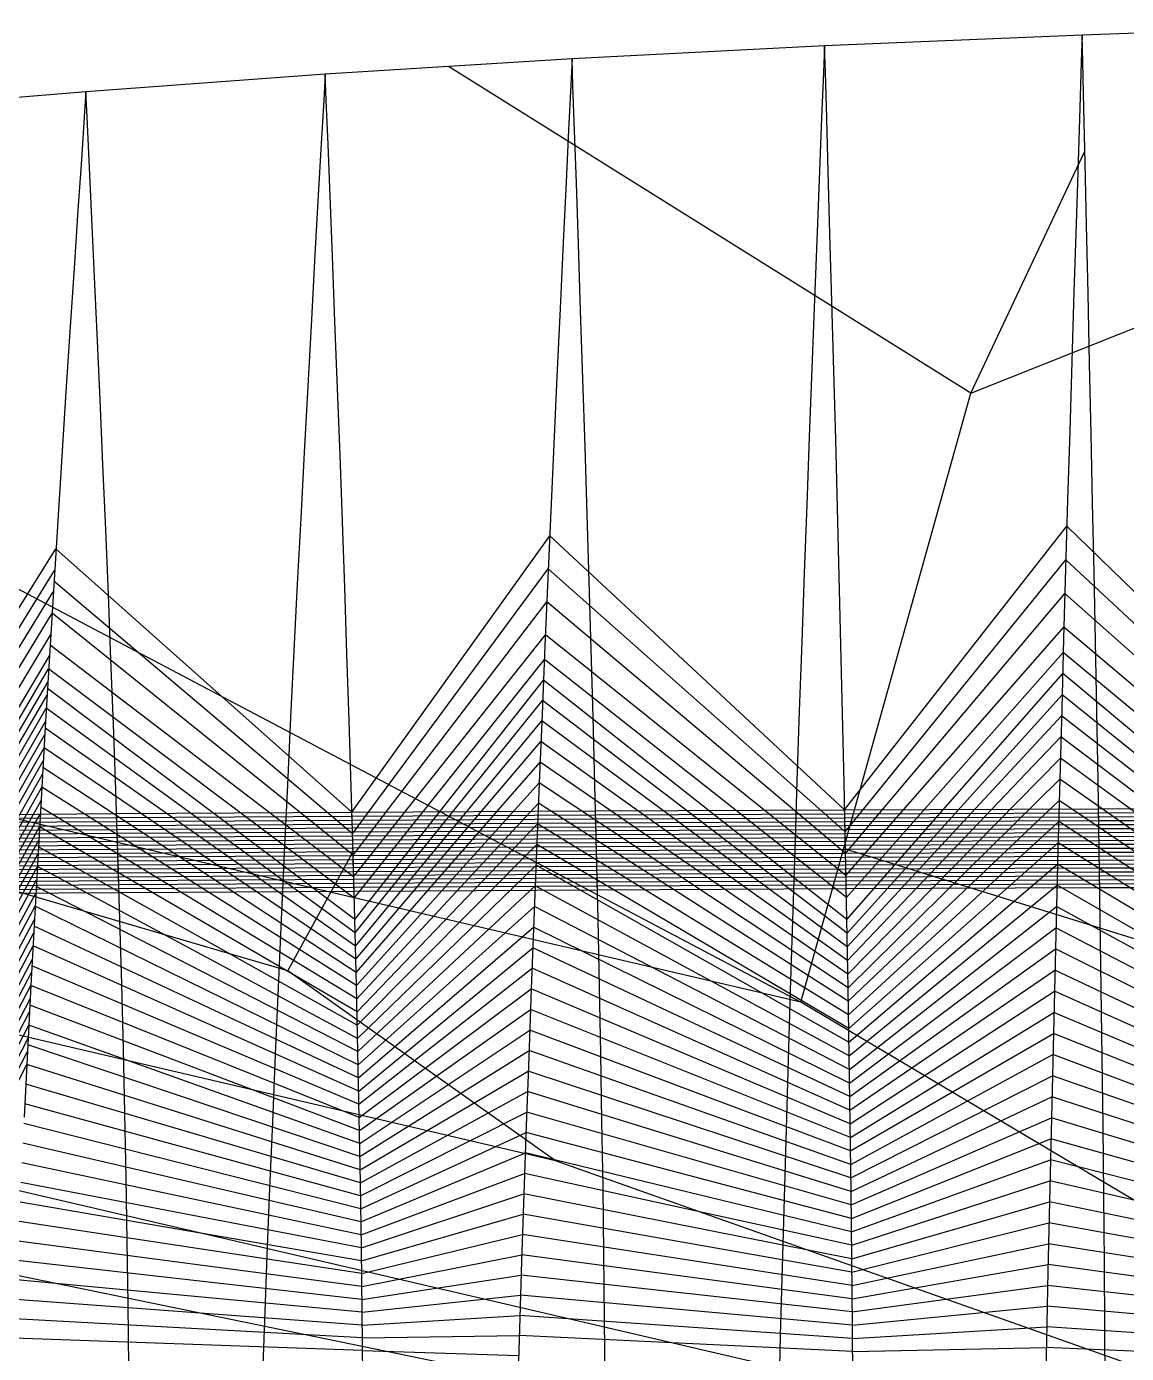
# Model space of a CAD drawing. Extents: x -483 to 483, y 0 to 271.
# Drawn here: x -241.5 to -116, y 118.3 to 269.8 of the extents above; entities that cross this region are included whole.
import ezdxf

# ---------------------------------------------------------------- set-up
doc = ezdxf.new("R2010")
doc.units = 0

msp = doc.modelspace()

# ---------------------------------------------------------------- linework, layer by layer
at = {"layer": 'default', "color": 5, "linetype": 'CONTINUOUS'}
for p, q in [((-91.25, 269.77, 5.718), (-121.082, 268.8, 10.104)), ((-121.082, 268.8, 10.104), (-150.468, 267.569, 15.659)), ((-121.082, 268.8, 10.104), (-121.182, 265.724, 9.489)), ((-150.468, 267.569, 15.659), (-179.285, 266.069, 22.329)), ((-150.468, 267.569, 15.659), (-150.592, 264.532, 15.053)), ((-179.285, 266.069, 22.329), (-207.448, 264.318, 30.068)), ((-179.285, 266.069, 22.329), (-179.431, 263.078, 21.735)), ((-121.182, 265.724, 9.489), (-121.35, 260.483, 8.452)), ((-207.448, 264.318, 30.068), (-234.746, 262.326, 39.116)), ((-207.448, 264.318, 30.068), (-207.618, 261.381, 29.487)), ((-150.592, 264.532, 15.053), (-150.801, 259.356, 14.031)), ((-234.746, 262.326, 39.116), (-261.075, 260.094, 49.447)), ((-234.746, 262.326, 39.116), (-234.944, 259.452, 38.552)), ((-179.431, 263.078, 21.735), (-179.679, 257.981, 20.731)), ((-207.618, 261.381, 29.487), (-207.904, 256.377, 28.506)), ((-234.944, 259.452, 38.552), (-235.278, 254.553, 37.602)), ((-150.801, 259.356, 14.031), (-151.044, 253.289, 12.84)), ((-121.35, 260.483, 8.452), (-121.546, 254.341, 7.243)), ((-179.679, 257.981, 20.731), (-179.967, 252.007, 19.562)), ((-207.904, 256.377, 28.506), (-208.237, 250.512, 27.363)), ((-235.278, 254.553, 37.602), (-235.667, 248.812, 36.493)), ((-151.044, 253.289, 12.84), (-151.32, 246.293, 11.484)), ((-121.546, 254.341, 7.243), (-121.769, 247.257, 5.867)), ((-179.967, 252.007, 19.562), (-180.296, 245.118, 18.232)), ((-208.237, 250.512, 27.363), (-208.617, 243.748, 26.063)), ((-235.667, 248.812, 36.493), (-236.111, 242.191, 35.232)), ((-121.769, 247.257, 5.867), (-122.011, 239.497, 4.378)), ((-151.32, 246.293, 11.484), (-151.619, 238.629, 10.017)), ((-180.296, 245.118, 18.232), (-180.651, 237.571, 16.791)), ((-208.617, 243.748, 26.063), (-209.027, 236.338, 24.655)), ((-236.111, 242.191, 35.232), (-236.59, 234.938, 33.867)), ((-122.011, 239.497, 4.378), (-122.256, 231.514, 2.867)), ((-151.619, 238.629, 10.017), (-151.923, 230.745, 8.528)), ((-209.027, 236.338, 24.655), (-209.444, 228.716, 23.226)), ((-180.651, 237.571, 16.791), (-181.012, 229.808, 15.33)), ((-236.59, 234.938, 33.867), (-237.077, 227.477, 32.481)), ((-151.923, 230.745, 8.528), (-152.219, 222.918, 7.076)), ((-122.256, 231.514, 2.867), (-122.495, 223.59, 1.393)), ((-181.012, 229.808, 15.33), (-181.364, 222.101, 13.904)), ((-237.077, 227.477, 32.481), (-237.553, 220.07, 31.128)), ((-209.444, 228.716, 23.226), (-209.851, 221.149, 21.831)), ((-152.219, 222.918, 7.076), (-152.508, 215.15, 5.66)), ((-122.495, 223.59, 1.393), (-122.728, 215.724, -0.044)), ((-181.364, 222.101, 13.904), (-181.707, 214.451, 12.513)), ((-237.553, 220.07, 31.128), (-238.016, 212.717, 29.809)), ((-209.851, 221.149, 21.831), (-210.248, 213.638, 20.471)), ((-152.508, 215.15, 5.66), (-152.792, 207.362, 4.266)), ((-122.728, 215.724, -0.044), (-122.957, 207.839, -1.458)), ((-210.248, 213.638, 20.471), (-210.638, 206.108, 19.133)), ((-181.707, 214.451, 12.513), (-182.044, 206.783, 11.145)), ((-238.016, 212.717, 29.809), (-238.473, 205.347, 28.51)), ((-148.176, 180.35, 26.899), (-122.814, 212.743, -0.579)), ((-204.404, 180.071, 40.505), (-181.831, 211.634, 12.011)), ((-257.214, 179.744, 58.79), (-238.177, 210.126, 29.352)), ((-257.128, 177.359, 58.998), (-238.326, 207.686, 28.928)), ((-204.337, 177.618, 40.735), (-181.994, 207.862, 11.347)), ((-148.125, 177.845, 27.144), (-122.925, 208.89, -1.26)), ((-122.957, 207.839, -1.458), (-123.182, 199.899, -2.848)), ((-210.638, 206.108, 19.133), (-211.022, 198.526, 17.816)), ((-182.044, 206.783, 11.145), (-182.376, 199.06, 9.799)), ((-152.792, 207.362, 4.266), (-153.072, 199.52, 2.896)), ((-257.043, 174.974, 59.206), (-238.475, 205.245, 28.504)), ((-238.473, 205.347, 28.51), (-238.922, 197.925, 27.232)), ((-148.075, 175.34, 27.39), (-123.035, 205.037, -1.94)), ((-204.27, 175.165, 40.964), (-182.158, 204.09, 10.684)), ((-256.957, 172.589, 59.414), (-238.624, 202.805, 28.08)), ((-256.871, 170.204, 59.622), (-238.773, 200.365, 27.656)), ((-204.203, 172.712, 41.194), (-182.322, 200.317, 10.02)), ((-148.025, 172.835, 27.635), (-123.146, 201.183, -2.621)), ((-211.022, 198.526, 17.816), (-211.399, 190.878, 16.523)), ((-182.376, 199.06, 9.799), (-182.702, 191.27, 8.478)), ((-153.072, 199.52, 2.896), (-153.346, 191.609, 1.551)), ((-123.182, 199.899, -2.848), (-123.404, 191.89, -4.212)), ((-256.785, 167.819, 59.83), (-238.922, 197.925, 27.232)), ((-238.922, 197.925, 27.232), (-239.362, 190.438, 25.978)), ((-204.136, 170.259, 41.424), (-182.442, 197.502, 9.535)), ((-147.975, 170.33, 27.881), (-123.227, 198.297, -3.121)), ((-256.738, 166.379, 59.942), (-239.01, 196.427, 26.981)), ((-147.925, 167.825, 28.126), (-123.293, 195.894, -3.53)), ((-256.692, 164.939, 60.054), (-239.098, 194.93, 26.731)), ((-204.069, 167.806, 41.654), (-182.539, 195.165, 9.139)), ((-256.646, 163.498, 60.166), (-239.186, 193.432, 26.48)), ((-204.032, 166.299, 41.78), (-182.637, 192.828, 8.742)), ((-147.897, 166.268, 28.264), (-123.359, 193.491, -3.939)), ((-256.6, 162.058, 60.278), (-239.274, 191.935, 26.229)), ((-182.702, 191.27, 8.478), (-183.022, 183.442, 7.182)), ((-153.346, 191.609, 1.551), (-153.615, 183.659, 0.232)), ((-147.869, 164.711, 28.401), (-123.425, 191.085, -4.346)), ((-123.404, 191.89, -4.212), (-123.621, 183.84, -5.55)), ((-256.553, 160.618, 60.39), (-239.362, 190.438, 25.978)), ((-239.362, 190.438, 25.978), (-239.795, 182.913, 24.746)), ((-211.399, 190.878, 16.523), (-211.769, 183.191, 15.254)), ((-203.996, 164.793, 41.907), (-182.734, 190.488, 8.348)), ((-256.511, 159.18, 60.491), (-239.449, 188.933, 25.731)), ((-203.959, 163.287, 42.033), (-182.83, 188.139, 7.96)), ((-147.841, 163.154, 28.538), (-123.49, 188.67, -4.747)), ((-256.47, 157.741, 60.592), (-239.536, 187.428, 25.485)), ((-256.428, 156.303, 60.693), (-239.622, 185.923, 25.239)), ((-203.922, 161.78, 42.159), (-182.926, 185.79, 7.571)), ((-147.813, 161.597, 28.675), (-123.555, 186.255, -5.149)), ((-256.386, 154.864, 60.795), (-239.709, 184.418, 24.992)), ((-203.885, 160.274, 42.286), (-183.022, 183.442, 7.182)), ((-183.022, 183.442, 7.182), (-183.333, 175.593, 5.921)), ((-153.615, 183.659, 0.232), (-153.877, 175.689, -1.051)), ((-147.785, 160.04, 28.812), (-123.621, 183.84, -5.55)), ((-123.621, 183.84, -5.55), (-123.832, 175.77, -6.852)), ((-256.344, 153.425, 60.896), (-239.795, 182.913, 24.746)), ((-239.795, 182.913, 24.746), (-240.216, 175.369, 23.547)), ((-211.769, 183.191, 15.254), (-212.129, 175.484, 14.02)), ((-256.307, 151.989, 60.986), (-239.879, 181.404, 24.506)), ((-203.852, 158.769, 42.401), (-183.115, 181.087, 6.803)), ((-147.76, 158.484, 28.937), (-123.684, 181.419, -5.941)), ((-256.27, 150.552, 61.076), (-239.964, 179.895, 24.266)), ((-147.734, 156.929, 29.062), (-123.747, 178.998, -6.331)), ((-256.232, 149.116, 61.166), (-240.048, 178.386, 24.027)), ((-203.818, 157.264, 42.515), (-183.209, 178.732, 6.425)), ((-256.195, 147.679, 61.256), (-240.132, 176.878, 23.787)), ((-203.785, 155.759, 42.63), (-183.302, 176.378, 6.047)), ((-147.709, 155.373, 29.187), (-123.81, 176.577, -6.722)), ((-123.832, 175.77, -6.852), (-124.038, 167.697, -8.122)), ((-256.158, 146.243, 61.346), (-240.216, 175.369, 23.547)), ((-240.216, 175.369, 23.547), (-240.628, 167.821, 22.376)), ((-212.129, 175.484, 14.02), (-212.481, 167.774, 12.814)), ((-183.333, 175.593, 5.921), (-183.637, 167.741, 4.689)), ((-153.877, 175.689, -1.051), (-154.133, 167.715, -2.304)), ((-256.125, 144.813, 61.425), (-240.299, 173.859, 23.313)), ((-203.751, 154.255, 42.745), (-183.394, 174.022, 5.674)), ((-147.683, 153.818, 29.312), (-123.873, 174.155, -7.106)), ((-256.093, 143.383, 61.504), (-240.381, 172.35, 23.079)), ((-203.718, 152.75, 42.86), (-183.485, 171.667, 5.305)), ((-147.658, 152.263, 29.437), (-123.935, 171.733, -7.487)), ((-256.06, 141.953, 61.583), (-240.463, 170.84, 22.844)), ((-256.028, 140.523, 61.662), (-240.546, 169.331, 22.61)), ((-203.688, 151.247, 42.962), (-183.576, 169.311, 4.936)), ((-147.635, 150.709, 29.549), (-123.996, 169.311, -7.868)), ((-255.995, 139.092, 61.741), (-240.628, 167.821, 22.376)), ((-240.628, 167.821, 22.376), (-241.029, 160.284, 21.236)), ((-212.481, 167.774, 12.814), (-212.823, 160.074, 11.64)), ((-203.658, 149.744, 43.065), (-183.667, 166.956, 4.57)), ((-183.637, 167.741, 4.689), (-183.933, 159.899, 3.491)), ((-154.133, 167.715, -2.304), (-154.381, 159.752, -3.523)), ((-147.612, 149.156, 29.661), (-124.058, 166.89, -8.245)), ((-124.038, 167.697, -8.122), (-124.238, 159.634, -9.358)), ((-255.967, 137.673, 61.808), (-240.708, 166.314, 22.148)), ((-255.94, 136.254, 61.874), (-240.788, 164.806, 21.92)), ((-203.628, 148.242, 43.167), (-183.755, 164.604, 4.21)), ((-147.589, 147.603, 29.773), (-124.118, 164.472, -8.616)), ((-255.913, 134.834, 61.941), (-240.868, 163.299, 21.692)), ((-203.598, 146.739, 43.27), (-183.844, 162.251, 3.85)), ((-255.885, 133.415, 62.007), (-240.948, 161.791, 21.464)), ((-147.566, 146.05, 29.885), (-124.178, 162.053, -8.987)), ((-255.858, 131.996, 62.073), (-241.029, 160.284, 21.236)), ((-241.029, 160.284, 21.236), (-241.42, 152.764, 20.121)), ((-212.823, 160.074, 11.64), (-213.158, 152.392, 10.494)), ((-203.568, 145.236, 43.373), (-183.933, 159.899, 3.491)), ((-183.933, 159.899, 3.491), (-184.222, 152.075, 2.32)), ((-154.381, 159.752, -3.523), (-154.624, 151.807, -4.714)), ((-147.544, 144.496, 29.997), (-124.238, 159.634, -9.358)), ((-124.238, 159.634, -9.358), (-124.434, 151.59, -10.565)), ((-255.835, 130.591, 62.127), (-241.107, 158.78, 21.013)), ((-203.542, 143.74, 43.463), (-184.019, 157.552, 3.14)), ((-255.813, 129.186, 62.181), (-241.185, 157.276, 20.79)), ((-147.523, 142.95, 30.096), (-124.297, 157.221, -9.72)), ((-255.791, 127.782, 62.234), (-241.264, 155.772, 20.567)), ((-203.515, 142.244, 43.553), (-184.106, 155.205, 2.788)), ((-147.503, 141.404, 30.195), (-124.355, 154.808, -10.082)), ((-255.769, 126.377, 62.288), (-241.342, 154.268, 20.344)), ((-255.747, 124.972, 62.342), (-241.42, 152.764, 20.121)), ((-241.42, 152.764, 20.121), (-241.8, 145.266, 19.039)), ((-213.158, 152.392, 10.494), (-213.482, 144.733, 9.381)), ((-203.489, 140.748, 43.644), (-184.193, 152.857, 2.437)), ((-184.222, 152.075, 2.32), (-184.502, 144.274, 1.184)), ((-154.624, 151.807, -4.714), (-154.86, 143.885, -5.869)), ((-147.483, 139.857, 30.294), (-124.414, 152.394, -10.444)), ((-124.434, 151.59, -10.565), (-124.623, 143.57, -11.735)), ((-255.73, 123.581, 62.381), (-241.496, 151.264, 19.905)), ((-203.463, 139.252, 43.734), (-184.278, 150.515, 2.093)), ((-147.463, 138.311, 30.394), (-124.472, 149.986, -10.799)), ((-203.436, 137.756, 43.825), (-184.362, 148.175, 1.752)), ((-147.442, 136.764, 30.493), (-124.529, 147.58, -11.15)), ((-203.414, 136.271, 43.902), (-184.446, 145.834, 1.411)), ((-213.482, 144.733, 9.381), (-213.797, 137.103, 8.302)), ((-184.502, 144.274, 1.184), (-184.774, 136.504, 0.084)), ((-147.425, 135.229, 30.578), (-124.585, 145.174, -11.501)), ((-203.391, 134.786, 43.979), (-184.529, 143.497, 1.074)), ((-154.86, 143.885, -5.869), (-155.088, 135.995, -6.988)), ((-147.408, 133.695, 30.662), (-124.642, 142.771, -11.849)), ((-124.623, 143.57, -11.735), (-124.807, 135.581, -12.869)), ((-203.369, 133.301, 44.056), (-184.611, 141.166, 0.744)), ((-147.39, 132.16, 30.747), (-124.697, 140.374, -12.189)), ((-203.346, 131.816, 44.132), (-184.692, 138.835, 0.414)), ((-147.373, 130.625, 30.832), (-124.752, 137.978, -12.529)), ((-213.797, 137.103, 8.302), (-214.1, 129.509, 7.263)), ((-203.324, 130.332, 44.209), (-184.774, 136.504, 0.084)), ((-184.774, 136.504, 0.084), (-185.035, 128.77, -0.977)), ((-155.088, 135.995, -6.988), (-155.308, 128.141, -8.065)), ((-147.356, 129.09, 30.917), (-124.807, 135.581, -12.869)), ((-124.807, 135.581, -12.869), (-124.984, 127.63, -13.961)), ((-203.306, 128.862, 44.272), (-184.852, 134.184, -0.235)), ((-203.287, 127.392, 44.335), (-184.931, 131.864, -0.553)), ((-147.342, 127.571, 30.987), (-124.86, 133.196, -13.196)), ((-147.327, 126.052, 31.057), (-124.913, 130.81, -13.524)), ((-214.1, 129.509, 7.263), (-214.39, 121.961, 6.267)), ((-203.269, 125.923, 44.398), (-185.009, 129.544, -0.871)), ((-185.035, 128.77, -0.977), (-185.286, 121.083, -1.992)), ((-155.308, 128.141, -8.065), (-155.519, 120.335, -9.097)), ((-147.313, 124.533, 31.127), (-124.967, 128.425, -13.851)), ((-124.984, 127.63, -13.961), (-125.154, 119.726, -15.005)), ((-203.251, 124.453, 44.461), (-185.085, 127.233, -1.18)), ((-147.299, 123.014, 31.197), (-125.018, 126.049, -14.17)), ((-203.232, 122.984, 44.524), (-185.16, 124.926, -1.484)), ((-147.284, 121.495, 31.267), (-125.069, 123.678, -14.483)), ((-214.39, 121.961, 6.267), (-214.666, 114.48, 5.321)), ((-203.218, 121.528, 44.571), (-185.236, 122.62, -1.789)), ((-147.273, 119.99, 31.321), (-125.12, 121.307, -14.796)), ((-203.204, 120.072, 44.619), (-185.309, 120.321, -2.088)), ((-185.286, 121.083, -1.992), (-185.524, 113.464, -2.957)), ((-155.519, 120.335, -9.097), (-155.718, 112.599, -10.077)), ((-125.154, 119.726, -15.005), (-125.314, 111.893, -15.997)), ((-203.19, 118.616, 44.667), (-185.381, 118.035, -2.378)), ((-147.262, 118.485, 31.375), (-125.17, 118.943, -15.104))]:
    msp.add_line(p, q, dxfattribs=at)
at = {"layer": 'default', "color": 3, "linetype": 'CONTINUOUS'}
for p, q in [((-121.008, 265.701, 10.56), (-121.082, 268.8, 10.104)), ((-150.378, 264.508, 16.103), (-150.468, 267.569, 15.659)), ((-179.179, 263.053, 22.759), (-179.285, 266.069, 22.329)), ((-120.884, 260.42, 11.329), (-121.008, 265.701, 10.56)), ((-207.328, 261.356, 30.482), (-207.448, 264.318, 30.068)), ((-150.225, 259.291, 16.852), (-150.378, 264.508, 16.103)), ((-234.608, 259.425, 39.51), (-234.746, 262.326, 39.116)), ((-179, 257.913, 23.484), (-179.179, 263.053, 22.759)), ((-207.124, 256.307, 31.18), (-207.328, 261.356, 30.482)), ((-234.374, 254.481, 40.174), (-234.608, 259.425, 39.51)), ((-150.048, 253.171, 17.721), (-150.225, 259.291, 16.852)), ((-120.739, 254.226, 12.221), (-120.884, 260.42, 11.329)), ((-178.792, 251.885, 24.326), (-179, 257.913, 23.484)), ((-206.888, 250.386, 31.99), (-207.124, 256.307, 31.18)), ((-234.103, 248.681, 40.945), (-234.374, 254.481, 40.174)), ((-149.847, 246.122, 18.707), (-150.048, 253.171, 17.721)), ((-120.575, 247.09, 13.233), (-120.739, 254.226, 12.221)), ((-178.557, 244.941, 25.281), (-178.792, 251.885, 24.326)), ((-206.62, 243.564, 32.908), (-206.888, 250.386, 31.99)), ((-233.796, 242.001, 41.819), (-234.103, 248.681, 40.945)), ((-120.398, 239.286, 14.325), (-120.575, 247.09, 13.233)), ((-149.63, 238.412, 19.77), (-149.847, 246.122, 18.707)), ((-178.303, 237.346, 26.31), (-178.557, 244.941, 25.281)), ((-206.332, 236.104, 33.898), (-206.62, 243.564, 32.908)), ((-233.465, 234.694, 42.761), (-233.796, 242.001, 41.819)), ((-149.411, 230.481, 20.844), (-149.63, 238.412, 19.77)), ((-120.219, 231.259, 15.427), (-120.398, 239.286, 14.325)), ((-178.046, 229.534, 27.349), (-178.303, 237.346, 26.31)), ((-206.04, 228.43, 34.896), (-206.332, 236.104, 33.898)), ((-233.131, 227.179, 43.711), (-233.465, 234.694, 42.761)), ((-149.199, 222.617, 21.883), (-149.411, 230.481, 20.844)), ((-120.046, 223.299, 16.495), (-120.219, 231.259, 15.427)), ((-177.798, 221.787, 28.355), (-178.046, 229.534, 27.349)), ((-205.758, 220.821, 35.864), (-206.04, 228.43, 34.896)), ((-232.808, 219.727, 44.631), (-233.131, 227.179, 43.711)), ((-119.878, 215.4, 17.531), (-120.046, 223.299, 16.495)), ((-177.557, 214.099, 29.331), (-177.798, 221.787, 28.355)), ((-148.993, 214.813, 22.893), (-149.199, 222.617, 21.883)), ((-232.495, 212.331, 45.524), (-232.808, 219.727, 44.631)), ((-205.484, 213.269, 36.802), (-205.758, 220.821, 35.864)), ((-119.715, 207.503, 18.536), (-119.878, 215.4, 17.531)), ((-177.324, 206.414, 30.278), (-177.557, 214.099, 29.331)), ((-148.793, 207.011, 23.871), (-148.993, 214.813, 22.893)), ((-232.191, 204.938, 46.388), (-232.495, 212.331, 45.524)), ((-205.219, 205.721, 37.711), (-205.484, 213.269, 36.802)), ((-177.098, 198.696, 31.194), (-177.324, 206.414, 30.278)), ((-148.6, 199.176, 24.819), (-148.793, 207.011, 23.871)), ((-119.557, 199.572, 19.51), (-119.715, 207.503, 18.536)), ((-231.897, 197.514, 47.224), (-232.191, 204.938, 46.388)), ((-204.963, 198.139, 38.591), (-205.219, 205.721, 37.711)), ((-176.882, 190.954, 32.067), (-177.098, 198.696, 31.194)), ((-148.415, 191.317, 25.723), (-148.6, 199.176, 24.819)), ((-119.407, 191.617, 20.439), (-119.557, 199.572, 19.51)), ((-231.617, 190.067, 48.02), (-231.897, 197.514, 47.224)), ((-204.718, 190.535, 39.43), (-204.963, 198.139, 38.591)), ((-176.678, 183.218, 32.896), (-176.882, 190.954, 32.067)), ((-148.241, 183.463, 26.58), (-148.415, 191.317, 25.723)), ((-119.264, 183.667, 21.321), (-119.407, 191.617, 20.439)), ((-231.352, 182.625, 48.774), (-231.617, 190.067, 48.02)), ((-204.486, 182.937, 40.225), (-204.718, 190.535, 39.43)), ((-148.077, 175.631, 27.381), (-148.241, 183.463, 26.58)), ((-119.13, 175.739, 22.146), (-119.264, 183.667, 21.321)), ((-231.106, 175.204, 49.477), (-231.352, 182.625, 48.774)), ((-204.27, 175.358, 40.966), (-204.486, 182.937, 40.225)), ((-176.487, 175.503, 33.669), (-176.678, 183.218, 32.896)), ((-119.005, 167.837, 22.913), (-119.13, 175.739, 22.146)), ((-230.877, 167.807, 50.128), (-231.106, 175.204, 49.477)), ((-204.069, 167.806, 41.654), (-204.27, 175.358, 40.966)), ((-176.31, 167.814, 34.388), (-176.487, 175.503, 33.669)), ((-147.925, 167.825, 28.126), (-148.077, 175.631, 27.381)), ((-230.667, 160.431, 50.726), (-230.877, 167.807, 50.128)), ((-203.885, 160.274, 42.286), (-204.069, 167.806, 41.654)), ((-176.146, 160.145, 35.048), (-176.31, 167.814, 34.388)), ((-147.785, 160.04, 28.812), (-147.925, 167.825, 28.126)), ((-118.891, 159.957, 23.62), (-119.005, 167.837, 22.913)), ((-230.476, 153.063, 51.267), (-230.667, 160.431, 50.726)), ((-203.718, 152.75, 42.86), (-203.885, 160.274, 42.286)), ((-175.998, 152.485, 35.649), (-176.146, 160.145, 35.048)), ((-147.658, 152.263, 29.437), (-147.785, 160.04, 28.812)), ((-118.786, 152.085, 24.264), (-118.891, 159.957, 23.62)), ((-230.307, 145.705, 51.75), (-230.476, 153.063, 51.267)), ((-203.568, 145.236, 43.373), (-203.718, 152.75, 42.86)), ((-175.865, 144.835, 36.187), (-175.998, 152.485, 35.649)), ((-147.544, 144.496, 29.997), (-147.658, 152.263, 29.437)), ((-118.693, 144.223, 24.842), (-118.786, 152.085, 24.264)), ((-230.158, 138.38, 52.175), (-230.307, 145.705, 51.75)), ((-203.436, 137.756, 43.825), (-203.568, 145.236, 43.373)), ((-175.748, 137.219, 36.663), (-175.865, 144.835, 36.187)), ((-147.442, 136.764, 30.493), (-147.544, 144.496, 29.997)), ((-118.609, 136.396, 25.355), (-118.693, 144.223, 24.842)), ((-230.031, 131.11, 52.534), (-230.158, 138.38, 52.175)), ((-203.324, 130.332, 44.209), (-203.436, 137.756, 43.825)), ((-175.648, 129.66, 37.069), (-175.748, 137.219, 36.663)), ((-147.356, 129.09, 30.917), (-147.442, 136.764, 30.493)), ((-118.538, 128.628, 25.795), (-118.609, 136.396, 25.355)), ((-229.929, 123.915, 52.826), (-230.031, 131.11, 52.534)), ((-203.232, 122.984, 44.524), (-203.324, 130.332, 44.209)), ((-175.566, 122.179, 37.402), (-175.648, 129.66, 37.069)), ((-147.284, 121.495, 31.267), (-147.356, 129.09, 30.917)), ((-118.479, 120.939, 26.159), (-118.538, 128.628, 25.795)), ((-229.851, 116.787, 53.046), (-229.929, 123.915, 52.826)), ((-203.163, 115.705, 44.763), (-203.232, 122.984, 44.524)), ((-175.503, 114.767, 37.658), (-175.566, 122.179, 37.402)), ((-147.229, 113.97, 31.538), (-147.284, 121.495, 31.267)), ((-118.433, 113.322, 26.442), (-118.479, 120.939, 26.159))]:
    msp.add_line(p, q, dxfattribs=at)
at = {"layer": 'default', "color": 30, "linetype": 'CONTINUOUS'}
for p, q in [((-133.761, 227.897, 145.281), (-193.367, 265.193, 26.199)), ((-133.761, 227.897, 145.281), (-60.879, 256.981, 4.552)), ((-133.761, 227.897, 145.281), (-120.77, 255.536, 12.033)), ((-153.186, 158.367, 435.962), (-133.761, 227.897, 145.281)), ((-153.186, 158.367, 435.962), (-269.915, 220.042, 206.262)), ((-153.186, 158.367, 435.962), (-345.113, 203.265, 278.113)), ((-36.129, 88.838, 703.288), (-153.186, 158.367, 435.962))]:
    msp.add_line(p, q, dxfattribs=at)
at = {"layer": 'default', "color": 1, "linetype": 'CONTINUOUS'}
for p, q in [((-89.824, 180.55, 17.516), (-122.814, 212.743, -0.579)), ((-148.176, 180.35, 26.899), (-181.831, 211.634, 12.011)), ((-204.404, 180.071, 40.505), (-238.177, 210.126, 29.352)), ((-148.125, 177.845, 27.144), (-181.994, 207.862, 11.347)), ((-89.793, 178.01, 17.773), (-122.925, 208.89, -1.26)), ((-204.337, 177.618, 40.735), (-238.4, 206.466, 28.716)), ((-89.762, 175.47, 18.029), (-123.035, 205.037, -1.94)), ((-148.075, 175.34, 27.39), (-182.158, 204.09, 10.684)), ((-204.27, 175.165, 40.964), (-238.624, 202.805, 28.08)), ((-148.025, 172.835, 27.635), (-182.322, 200.317, 10.02)), ((-89.731, 172.93, 18.285), (-123.146, 201.183, -2.621)), ((-204.203, 172.712, 41.194), (-238.847, 199.145, 27.444)), ((-147.975, 170.33, 27.881), (-182.442, 197.502, 9.535)), ((-89.7, 170.39, 18.542), (-123.227, 198.297, -3.121)), ((-204.136, 170.259, 41.424), (-239.01, 196.427, 26.981)), ((-89.669, 167.85, 18.798), (-123.293, 195.894, -3.53)), ((-204.069, 167.806, 41.654), (-239.142, 194.181, 26.605)), ((-147.925, 167.825, 28.126), (-182.539, 195.165, 9.139)), ((-147.897, 166.268, 28.264), (-182.637, 192.828, 8.742)), ((-89.652, 166.259, 18.943), (-123.359, 193.491, -3.939)), ((-204.032, 166.299, 41.78), (-239.274, 191.935, 26.229)), ((-89.634, 164.668, 19.088), (-123.425, 191.085, -4.346)), ((-203.996, 164.793, 41.907), (-239.406, 189.685, 25.854)), ((-147.869, 164.711, 28.401), (-182.734, 190.488, 8.348)), ((-147.841, 163.154, 28.538), (-182.83, 188.139, 7.96)), ((-89.617, 163.077, 19.232), (-123.49, 188.67, -4.747)), ((-203.959, 163.287, 42.033), (-239.536, 187.428, 25.485)), ((-203.922, 161.78, 42.159), (-239.665, 185.17, 25.116)), ((-147.813, 161.597, 28.675), (-182.926, 185.79, 7.571)), ((-89.599, 161.486, 19.377), (-123.555, 186.255, -5.149)), ((-147.785, 160.04, 28.812), (-183.022, 183.442, 7.182)), ((-89.582, 159.895, 19.522), (-123.621, 183.84, -5.55)), ((-203.885, 160.274, 42.286), (-239.795, 182.913, 24.746)), ((-203.852, 158.769, 42.401), (-239.922, 180.65, 24.386)), ((-147.76, 158.484, 28.937), (-183.115, 181.087, 6.803)), ((-89.566, 158.305, 19.654), (-123.684, 181.419, -5.941)), ((-89.55, 156.716, 19.786), (-123.747, 178.998, -6.331)), ((-203.818, 157.264, 42.515), (-240.048, 178.386, 24.027)), ((-147.734, 156.929, 29.062), (-183.209, 178.732, 6.425)), ((-203.785, 155.759, 42.63), (-240.174, 176.123, 23.667)), ((-147.709, 155.373, 29.187), (-183.302, 176.378, 6.047)), ((-89.534, 155.127, 19.918), (-123.81, 176.577, -6.722)), ((-203.751, 154.255, 42.745), (-240.299, 173.859, 23.313)), ((-147.683, 153.818, 29.312), (-183.394, 174.022, 5.674)), ((-89.518, 153.537, 20.05), (-123.873, 174.155, -7.106)), ((-203.718, 152.75, 42.86), (-240.422, 171.595, 22.962)), ((-147.658, 152.263, 29.437), (-183.485, 171.667, 5.305)), ((-89.502, 151.948, 20.181), (-123.935, 171.733, -7.487)), ((-203.688, 151.247, 42.962), (-240.546, 169.331, 22.61)), ((-147.635, 150.709, 29.549), (-183.576, 169.311, 4.936)), ((-89.488, 150.36, 20.3), (-123.996, 169.311, -7.868)), ((-203.658, 149.744, 43.065), (-240.668, 167.068, 22.262)), ((-147.612, 149.156, 29.661), (-183.667, 166.956, 4.57)), ((-89.473, 148.773, 20.419), (-124.058, 166.89, -8.245)), ((-203.628, 148.242, 43.167), (-240.788, 164.806, 21.92)), ((-147.589, 147.603, 29.773), (-183.755, 164.604, 4.21)), ((-89.459, 147.186, 20.537), (-124.118, 164.472, -8.616)), ((-203.598, 146.739, 43.27), (-240.908, 162.545, 21.578)), ((-147.566, 146.05, 29.885), (-183.844, 162.251, 3.85)), ((-89.445, 145.599, 20.656), (-124.178, 162.053, -8.987)), ((-203.568, 145.236, 43.373), (-241.029, 160.284, 21.236)), ((-147.544, 144.496, 29.997), (-183.933, 159.899, 3.491)), ((-89.43, 144.011, 20.775), (-124.238, 159.634, -9.358)), ((-203.542, 143.74, 43.463), (-241.146, 158.028, 20.901)), ((-147.523, 142.95, 30.096), (-184.019, 157.552, 3.14)), ((-89.418, 142.431, 20.88), (-124.297, 157.221, -9.72)), ((-203.515, 142.244, 43.553), (-241.264, 155.772, 20.567)), ((-147.503, 141.404, 30.195), (-184.106, 155.205, 2.788)), ((-89.405, 140.851, 20.985), (-124.355, 154.808, -10.082)), ((-203.489, 140.748, 43.644), (-241.381, 153.516, 20.233)), ((-147.483, 139.857, 30.294), (-184.193, 152.857, 2.437)), ((-89.392, 139.27, 21.091), (-124.414, 152.394, -10.444)), ((-203.463, 139.252, 43.734), (-241.496, 151.264, 19.905)), ((-147.463, 138.311, 30.394), (-184.278, 150.515, 2.093)), ((-89.379, 137.69, 21.196), (-124.472, 149.986, -10.799)), ((-203.436, 137.756, 43.825), (-241.61, 149.015, 19.58)), ((-147.442, 136.764, 30.493), (-184.362, 148.175, 1.752)), ((-89.367, 136.11, 21.301), (-124.529, 147.58, -11.15)), ((-203.414, 136.271, 43.902), (-241.724, 146.765, 19.256)), ((-147.425, 135.229, 30.578), (-184.446, 145.834, 1.411)), ((-203.391, 134.786, 43.979), (-241.837, 144.519, 18.935)), ((-89.356, 134.541, 21.392), (-124.585, 145.174, -11.501)), ((-147.408, 133.695, 30.662), (-184.529, 143.497, 1.074)), ((-89.345, 132.973, 21.482), (-124.642, 142.771, -11.849)), ((-203.369, 133.301, 44.056), (-241.948, 142.278, 18.62)), ((-147.39, 132.16, 30.747), (-184.611, 141.166, 0.744)), ((-203.346, 131.816, 44.132), (-242.058, 140.037, 18.305)), ((-89.334, 131.404, 21.573), (-124.697, 140.374, -12.189)), ((-147.373, 130.625, 30.832), (-184.692, 138.835, 0.414)), ((-89.323, 129.836, 21.663), (-124.752, 137.978, -12.529)), ((-203.324, 130.332, 44.209), (-242.169, 137.797, 17.991)), ((-147.356, 129.09, 30.917), (-184.774, 136.504, 0.084)), ((-203.306, 128.862, 44.272), (-242.275, 135.567, 17.688)), ((-89.312, 128.267, 21.754), (-124.807, 135.581, -12.869)), ((-203.287, 127.392, 44.335), (-242.382, 133.336, 17.384)), ((-147.342, 127.571, 30.987), (-184.852, 134.184, -0.235)), ((-147.327, 126.052, 31.057), (-184.931, 131.864, -0.553)), ((-89.303, 126.715, 21.829), (-124.86, 133.196, -13.196)), ((-203.269, 125.923, 44.398), (-242.488, 131.106, 17.081)), ((-89.294, 125.162, 21.904), (-124.913, 130.81, -13.524)), ((-203.251, 124.453, 44.461), (-242.592, 128.885, 16.786)), ((-147.313, 124.533, 31.127), (-185.009, 129.544, -0.871)), ((-89.285, 123.61, 21.979), (-124.967, 128.425, -13.851)), ((-203.232, 122.984, 44.524), (-242.694, 126.668, 16.495)), ((-147.299, 123.014, 31.197), (-185.085, 127.233, -1.18)), ((-89.276, 122.058, 22.054), (-125.018, 126.049, -14.17)), ((-203.218, 121.528, 44.571), (-242.796, 124.451, 16.205)), ((-147.284, 121.495, 31.267), (-185.16, 124.926, -1.484)), ((-89.267, 120.505, 22.129), (-125.069, 123.678, -14.483)), ((-203.204, 120.072, 44.619), (-242.897, 122.241, 15.919)), ((-147.273, 119.99, 31.321), (-185.236, 122.62, -1.789)), ((-89.26, 118.967, 22.188), (-125.12, 121.307, -14.796)), ((-203.19, 118.616, 44.667), (-242.994, 120.044, 15.643)), ((-147.262, 118.485, 31.375), (-185.309, 120.321, -2.088)), ((-89.252, 117.429, 22.247), (-125.17, 118.943, -15.104))]:
    msp.add_line(p, q, dxfattribs=at)
at = {"layer": 'default', "color": 2, "linetype": 'CONTINUOUS'}
for p, q in [((-176.603, 180.219, 33.196), (-148.176, 180.35, 26.899)), ((-148.176, 180.35, 26.899), (-119.209, 180.46, 21.655)), ((-148.166, 179.899, 26.945), (-148.176, 180.35, 26.899)), ((-119.209, 180.46, 21.655), (-89.824, 180.55, 17.516)), ((-119.202, 180.01, 21.702), (-119.209, 180.46, 21.655)), ((-257.214, 179.744, 58.79), (-231.262, 179.913, 49.031)), ((-257.197, 179.294, 58.831), (-231.247, 179.462, 49.073)), ((-257.18, 178.843, 58.872), (-231.232, 179.012, 49.116)), ((-231.262, 179.913, 49.031), (-204.404, 180.071, 40.505)), ((-231.247, 179.462, 49.073), (-231.262, 179.913, 49.031)), ((-231.247, 179.462, 49.073), (-231.262, 179.462, 49.031)), ((-231.247, 179.462, 49.073), (-204.392, 179.621, 40.549)), ((-231.232, 179.012, 49.116), (-231.247, 179.462, 49.073)), ((-231.232, 179.012, 49.116), (-231.247, 179.012, 49.073)), ((-231.232, 179.012, 49.116), (-204.379, 179.171, 40.593)), ((-231.217, 178.562, 49.159), (-231.232, 179.012, 49.116)), ((-204.404, 180.071, 40.505), (-176.603, 180.219, 33.196)), ((-204.392, 179.621, 40.549), (-204.404, 180.071, 40.505)), ((-204.392, 179.621, 40.549), (-204.404, 179.621, 40.505)), ((-204.392, 179.621, 40.549), (-176.592, 179.769, 33.242)), ((-204.379, 179.171, 40.593), (-204.392, 179.621, 40.549)), ((-204.379, 179.171, 40.593), (-204.392, 179.171, 40.549)), ((-204.379, 179.171, 40.593), (-176.581, 179.319, 33.287)), ((-204.366, 178.72, 40.637), (-204.379, 179.171, 40.593)), ((-204.366, 178.72, 40.637), (-176.57, 178.868, 33.332)), ((-176.592, 179.769, 33.242), (-176.603, 180.219, 33.196)), ((-176.592, 179.769, 33.242), (-176.603, 179.769, 33.196)), ((-176.592, 179.769, 33.242), (-148.166, 179.899, 26.945)), ((-176.581, 179.319, 33.287), (-176.592, 179.769, 33.242)), ((-176.581, 179.319, 33.287), (-176.592, 179.319, 33.242)), ((-176.581, 179.319, 33.287), (-148.157, 179.449, 26.991)), ((-176.57, 178.868, 33.332), (-176.581, 179.319, 33.287)), ((-176.57, 178.868, 33.332), (-176.581, 178.868, 33.287)), ((-176.57, 178.868, 33.332), (-148.147, 178.999, 27.037)), ((-176.559, 178.418, 33.377), (-176.57, 178.868, 33.332)), ((-148.166, 179.899, 26.945), (-148.176, 179.899, 26.899)), ((-148.166, 179.899, 26.945), (-119.202, 180.01, 21.702)), ((-148.157, 179.449, 26.991), (-148.166, 179.899, 26.945)), ((-148.157, 179.449, 26.991), (-148.166, 179.449, 26.945)), ((-148.157, 179.449, 26.991), (-119.194, 179.56, 21.748)), ((-148.147, 178.999, 27.037), (-148.157, 179.449, 26.991)), ((-148.147, 178.999, 27.037), (-148.157, 178.999, 26.991)), ((-148.147, 178.999, 27.037), (-119.187, 179.11, 21.795)), ((-148.138, 178.549, 27.083), (-148.147, 178.999, 27.037)), ((-119.202, 180.01, 21.702), (-119.209, 180.01, 21.655)), ((-119.202, 180.01, 21.702), (-89.818, 180.1, 17.564)), ((-119.194, 179.56, 21.748), (-119.202, 180.01, 21.702)), ((-119.194, 179.56, 21.748), (-119.202, 179.56, 21.702)), ((-119.194, 179.56, 21.748), (-89.813, 179.649, 17.611)), ((-119.187, 179.11, 21.795), (-119.194, 179.56, 21.748)), ((-119.187, 179.11, 21.795), (-119.194, 179.11, 21.748)), ((-119.187, 179.11, 21.795), (-89.807, 179.199, 17.658)), ((-119.179, 178.66, 21.842), (-119.187, 179.11, 21.795)), ((-257.164, 178.393, 58.913), (-231.217, 178.562, 49.159)), ((-257.147, 177.943, 58.954), (-231.202, 178.112, 49.201)), ((-257.13, 177.492, 58.995), (-231.187, 177.661, 49.244)), ((-231.217, 178.562, 49.159), (-231.232, 178.562, 49.116)), ((-231.217, 178.562, 49.159), (-204.366, 178.72, 40.637)), ((-231.202, 178.112, 49.201), (-231.217, 178.562, 49.159)), ((-231.202, 178.112, 49.201), (-231.217, 178.112, 49.159)), ((-231.202, 178.112, 49.201), (-204.353, 178.27, 40.681)), ((-231.187, 177.661, 49.244), (-231.202, 178.112, 49.201)), ((-231.187, 177.661, 49.244), (-231.202, 177.661, 49.201)), ((-231.187, 177.661, 49.244), (-204.34, 177.82, 40.725)), ((-231.172, 177.211, 49.287), (-231.187, 177.661, 49.244)), ((-231.172, 177.211, 49.287), (-204.327, 177.37, 40.769)), ((-204.366, 178.72, 40.637), (-204.379, 178.72, 40.593)), ((-204.353, 178.27, 40.681), (-204.366, 178.72, 40.637)), ((-204.353, 178.27, 40.681), (-204.366, 178.27, 40.637)), ((-204.353, 178.27, 40.681), (-176.559, 178.418, 33.377)), ((-204.34, 177.82, 40.725), (-204.353, 178.27, 40.681)), ((-204.34, 177.82, 40.725), (-204.353, 177.82, 40.681)), ((-204.34, 177.82, 40.725), (-176.548, 177.968, 33.422)), ((-204.327, 177.37, 40.769), (-204.34, 177.82, 40.725)), ((-204.327, 177.37, 40.769), (-204.34, 177.37, 40.725)), ((-204.327, 177.37, 40.769), (-176.537, 177.518, 33.467)), ((-204.315, 176.92, 40.813), (-204.327, 177.37, 40.769)), ((-176.559, 178.418, 33.377), (-176.57, 178.418, 33.332)), ((-176.559, 178.418, 33.377), (-148.138, 178.549, 27.083)), ((-176.548, 177.968, 33.422), (-176.559, 178.418, 33.377)), ((-176.548, 177.968, 33.422), (-176.559, 177.968, 33.377)), ((-176.548, 177.968, 33.422), (-148.129, 178.099, 27.129)), ((-176.537, 177.518, 33.467), (-176.548, 177.968, 33.422)), ((-176.537, 177.518, 33.467), (-176.548, 177.518, 33.422)), ((-176.537, 177.518, 33.467), (-148.119, 177.649, 27.175)), ((-176.526, 177.068, 33.512), (-176.537, 177.518, 33.467)), ((-148.138, 178.549, 27.083), (-148.147, 178.549, 27.037)), ((-148.138, 178.549, 27.083), (-119.179, 178.66, 21.842)), ((-148.129, 178.099, 27.129), (-148.138, 178.549, 27.083)), ((-148.129, 178.099, 27.129), (-148.138, 178.099, 27.083)), ((-148.129, 178.099, 27.129), (-119.171, 178.209, 21.889)), ((-148.119, 177.649, 27.175), (-148.129, 178.099, 27.129)), ((-148.119, 177.649, 27.175), (-148.129, 177.649, 27.129)), ((-148.119, 177.649, 27.175), (-119.164, 177.759, 21.936)), ((-148.11, 177.199, 27.221), (-148.119, 177.649, 27.175)), ((-148.11, 177.199, 27.221), (-119.156, 177.309, 21.983)), ((-119.179, 178.66, 21.842), (-119.187, 178.66, 21.795)), ((-119.179, 178.66, 21.842), (-89.801, 178.749, 17.706)), ((-119.171, 178.209, 21.889), (-119.179, 178.66, 21.842)), ((-119.171, 178.209, 21.889), (-119.179, 178.209, 21.842)), ((-119.171, 178.209, 21.889), (-89.795, 178.299, 17.753)), ((-119.164, 177.759, 21.936), (-119.171, 178.209, 21.889)), ((-119.164, 177.759, 21.936), (-119.171, 177.759, 21.889)), ((-119.164, 177.759, 21.936), (-89.79, 177.849, 17.801)), ((-119.156, 177.309, 21.983), (-119.164, 177.759, 21.936)), ((-119.156, 177.309, 21.983), (-119.164, 177.309, 21.936)), ((-119.156, 177.309, 21.983), (-89.784, 177.399, 17.848)), ((-119.149, 176.859, 22.029), (-119.156, 177.309, 21.983)), ((-257.113, 177.042, 59.036), (-231.172, 177.211, 49.287)), ((-257.096, 176.591, 59.077), (-231.157, 176.761, 49.329)), ((-257.079, 176.141, 59.118), (-231.142, 176.31, 49.372)), ((-257.062, 175.691, 59.159), (-231.127, 175.86, 49.415)), ((-231.172, 177.211, 49.287), (-231.187, 177.211, 49.244)), ((-231.157, 176.761, 49.329), (-231.172, 177.211, 49.287)), ((-231.157, 176.761, 49.329), (-231.172, 176.761, 49.287)), ((-231.157, 176.761, 49.329), (-204.315, 176.92, 40.813)), ((-231.142, 176.31, 49.372), (-231.157, 176.761, 49.329)), ((-231.142, 176.31, 49.372), (-231.157, 176.31, 49.329)), ((-231.142, 176.31, 49.372), (-204.302, 176.469, 40.857)), ((-231.127, 175.86, 49.415), (-231.142, 176.31, 49.372)), ((-231.127, 175.86, 49.415), (-231.142, 175.86, 49.372)), ((-231.127, 175.86, 49.415), (-204.289, 176.019, 40.901)), ((-231.112, 175.41, 49.457), (-231.127, 175.86, 49.415)), ((-204.315, 176.92, 40.813), (-204.327, 176.92, 40.769)), ((-204.315, 176.92, 40.813), (-176.526, 177.068, 33.512)), ((-204.302, 176.469, 40.857), (-204.315, 176.92, 40.813)), ((-204.302, 176.469, 40.857), (-204.315, 176.469, 40.813)), ((-204.302, 176.469, 40.857), (-176.514, 176.618, 33.557)), ((-204.289, 176.019, 40.901), (-204.302, 176.469, 40.857)), ((-204.289, 176.019, 40.901), (-204.302, 176.019, 40.857)), ((-204.289, 176.019, 40.901), (-176.503, 176.167, 33.603)), ((-204.276, 175.569, 40.945), (-204.289, 176.019, 40.901)), ((-176.526, 177.068, 33.512), (-176.537, 177.068, 33.467)), ((-176.526, 177.068, 33.512), (-148.11, 177.199, 27.221)), ((-176.514, 176.618, 33.557), (-176.526, 177.068, 33.512)), ((-176.514, 176.618, 33.557), (-176.526, 176.618, 33.512)), ((-176.514, 176.618, 33.557), (-148.1, 176.749, 27.267)), ((-176.503, 176.167, 33.603), (-176.514, 176.618, 33.557)), ((-176.503, 176.167, 33.603), (-176.514, 176.167, 33.557)), ((-176.503, 176.167, 33.603), (-148.091, 176.298, 27.313)), ((-176.492, 175.717, 33.648), (-176.503, 176.167, 33.603)), ((-176.492, 175.717, 33.648), (-148.082, 175.848, 27.359)), ((-148.11, 177.199, 27.221), (-148.119, 177.199, 27.175)), ((-148.1, 176.749, 27.267), (-148.11, 177.199, 27.221)), ((-148.1, 176.749, 27.267), (-148.11, 176.749, 27.221)), ((-148.1, 176.749, 27.267), (-119.149, 176.859, 22.029)), ((-148.091, 176.298, 27.313), (-148.1, 176.749, 27.267)), ((-148.091, 176.298, 27.313), (-148.1, 176.298, 27.267)), ((-148.091, 176.298, 27.313), (-119.141, 176.409, 22.076)), ((-148.082, 175.848, 27.359), (-148.091, 176.298, 27.313)), ((-148.082, 175.848, 27.359), (-148.091, 175.848, 27.313)), ((-148.082, 175.848, 27.359), (-119.134, 175.959, 22.123)), ((-148.073, 175.398, 27.404), (-148.082, 175.848, 27.359)), ((-119.149, 176.859, 22.029), (-119.156, 176.859, 21.983)), ((-119.149, 176.859, 22.029), (-89.778, 176.949, 17.896)), ((-119.141, 176.409, 22.076), (-119.149, 176.859, 22.029)), ((-119.141, 176.409, 22.076), (-119.149, 176.409, 22.029)), ((-119.141, 176.409, 22.076), (-89.772, 176.499, 17.943)), ((-119.134, 175.959, 22.123), (-119.141, 176.409, 22.076)), ((-119.134, 175.959, 22.123), (-119.141, 175.959, 22.076)), ((-119.134, 175.959, 22.123), (-89.767, 176.049, 17.99)), ((-119.126, 175.509, 22.168), (-119.134, 175.959, 22.123)), ((-257.045, 175.24, 59.2), (-231.112, 175.41, 49.457)), ((-257.029, 174.79, 59.24), (-231.098, 174.959, 49.498)), ((-257.013, 174.339, 59.278), (-231.084, 174.509, 49.538)), ((-231.112, 175.41, 49.457), (-231.127, 175.41, 49.415)), ((-231.112, 175.41, 49.457), (-204.276, 175.569, 40.945)), ((-231.098, 174.959, 49.498), (-231.112, 175.41, 49.457)), ((-231.098, 174.959, 49.498), (-231.112, 174.959, 49.457)), ((-231.098, 174.959, 49.498), (-204.264, 175.119, 40.988)), ((-231.084, 174.509, 49.538), (-231.098, 174.959, 49.498)), ((-231.084, 174.509, 49.538), (-231.098, 174.509, 49.498)), ((-231.084, 174.509, 49.538), (-204.252, 174.668, 41.029)), ((-231.07, 174.059, 49.578), (-231.084, 174.509, 49.538)), ((-231.07, 174.059, 49.578), (-204.24, 174.218, 41.07)), ((-204.276, 175.569, 40.945), (-204.289, 175.569, 40.901)), ((-204.276, 175.569, 40.945), (-176.492, 175.717, 33.648)), ((-204.264, 175.119, 40.988), (-204.276, 175.569, 40.945)), ((-204.264, 175.119, 40.988), (-204.276, 175.119, 40.945)), ((-204.264, 175.119, 40.988), (-176.481, 175.267, 33.691)), ((-204.252, 174.668, 41.029), (-204.264, 175.119, 40.988)), ((-204.252, 174.668, 41.029), (-204.264, 174.668, 40.988)), ((-204.252, 174.668, 41.029), (-176.471, 174.817, 33.733)), ((-204.24, 174.218, 41.07), (-204.252, 174.668, 41.029)), ((-204.24, 174.218, 41.07), (-204.252, 174.218, 41.029)), ((-204.24, 174.218, 41.07), (-176.461, 174.367, 33.775)), ((-204.228, 173.768, 41.111), (-204.24, 174.218, 41.07)), ((-176.492, 175.717, 33.648), (-176.503, 175.717, 33.603)), ((-176.481, 175.267, 33.691), (-176.492, 175.717, 33.648)), ((-176.481, 175.267, 33.691), (-176.492, 175.267, 33.648)), ((-176.481, 175.267, 33.691), (-148.073, 175.398, 27.404)), ((-176.471, 174.817, 33.733), (-176.481, 175.267, 33.691)), ((-176.471, 174.817, 33.733), (-176.481, 174.817, 33.691)), ((-176.471, 174.817, 33.733), (-148.064, 174.948, 27.447)), ((-176.461, 174.367, 33.775), (-176.471, 174.817, 33.733)), ((-176.461, 174.367, 33.775), (-176.471, 174.367, 33.733)), ((-176.461, 174.367, 33.775), (-148.055, 174.498, 27.49)), ((-176.45, 173.917, 33.817), (-176.461, 174.367, 33.775)), ((-148.073, 175.398, 27.404), (-148.082, 175.398, 27.359)), ((-148.073, 175.398, 27.404), (-119.126, 175.509, 22.168)), ((-148.064, 174.948, 27.447), (-148.073, 175.398, 27.404)), ((-148.064, 174.948, 27.447), (-148.073, 174.948, 27.404)), ((-148.064, 174.948, 27.447), (-119.119, 175.059, 22.212)), ((-148.055, 174.498, 27.49), (-148.064, 174.948, 27.447)), ((-148.055, 174.498, 27.49), (-148.064, 174.498, 27.447)), ((-148.055, 174.498, 27.49), (-119.112, 174.609, 22.256)), ((-148.046, 174.048, 27.533), (-148.055, 174.498, 27.49)), ((-119.126, 175.509, 22.168), (-119.134, 175.509, 22.123)), ((-119.126, 175.509, 22.168), (-89.761, 175.599, 18.036)), ((-119.119, 175.059, 22.212), (-119.126, 175.509, 22.168)), ((-119.119, 175.059, 22.212), (-119.126, 175.059, 22.168)), ((-119.119, 175.059, 22.212), (-89.756, 175.149, 18.08)), ((-119.112, 174.609, 22.256), (-119.119, 175.059, 22.212)), ((-119.112, 174.609, 22.256), (-119.119, 174.609, 22.212)), ((-119.112, 174.609, 22.256), (-89.751, 174.699, 18.125)), ((-119.105, 174.159, 22.299), (-119.112, 174.609, 22.256)), ((-119.105, 174.159, 22.299), (-89.745, 174.249, 18.169)), ((-256.997, 173.889, 59.316), (-231.07, 174.059, 49.578)), ((-256.981, 173.439, 59.354), (-231.056, 173.609, 49.617)), ((-256.965, 172.988, 59.392), (-231.042, 173.158, 49.657)), ((-256.95, 172.538, 59.43), (-231.028, 172.708, 49.696)), ((-231.07, 174.059, 49.578), (-231.084, 174.059, 49.538)), ((-231.056, 173.609, 49.617), (-231.07, 174.059, 49.578)), ((-231.056, 173.609, 49.617), (-231.07, 173.609, 49.578)), ((-231.056, 173.609, 49.617), (-204.228, 173.768, 41.111)), ((-231.042, 173.158, 49.657), (-231.056, 173.609, 49.617)), ((-231.042, 173.158, 49.657), (-231.056, 173.158, 49.617)), ((-231.042, 173.158, 49.657), (-204.216, 173.318, 41.152)), ((-231.028, 172.708, 49.696), (-231.042, 173.158, 49.657)), ((-231.028, 172.708, 49.696), (-231.042, 172.708, 49.657)), ((-231.028, 172.708, 49.696), (-204.204, 172.867, 41.193)), ((-231.014, 172.258, 49.736), (-231.028, 172.708, 49.696)), ((-204.228, 173.768, 41.111), (-204.24, 173.768, 41.07)), ((-204.228, 173.768, 41.111), (-176.45, 173.917, 33.817)), ((-204.216, 173.318, 41.152), (-204.228, 173.768, 41.111)), ((-204.216, 173.318, 41.152), (-204.228, 173.318, 41.111)), ((-204.216, 173.318, 41.152), (-176.44, 173.466, 33.859)), ((-204.204, 172.867, 41.193), (-204.216, 173.318, 41.152)), ((-204.204, 172.867, 41.193), (-204.216, 172.867, 41.152)), ((-204.204, 172.867, 41.193), (-176.429, 173.016, 33.901)), ((-204.192, 172.417, 41.234), (-204.204, 172.867, 41.193)), ((-176.45, 173.917, 33.817), (-176.461, 173.917, 33.775)), ((-176.45, 173.917, 33.817), (-148.046, 174.048, 27.533)), ((-176.44, 173.466, 33.859), (-176.45, 173.917, 33.817)), ((-176.44, 173.466, 33.859), (-176.45, 173.466, 33.817)), ((-176.44, 173.466, 33.859), (-148.037, 173.598, 27.575)), ((-176.429, 173.016, 33.901), (-176.44, 173.466, 33.859)), ((-176.429, 173.016, 33.901), (-176.44, 173.016, 33.859)), ((-176.429, 173.016, 33.901), (-148.029, 173.148, 27.618)), ((-176.419, 172.566, 33.944), (-176.429, 173.016, 33.901)), ((-148.046, 174.048, 27.533), (-148.055, 174.048, 27.49)), ((-148.046, 174.048, 27.533), (-119.105, 174.159, 22.299)), ((-148.037, 173.598, 27.575), (-148.046, 174.048, 27.533)), ((-148.037, 173.598, 27.575), (-148.046, 173.598, 27.533)), ((-148.037, 173.598, 27.575), (-119.098, 173.709, 22.343)), ((-148.029, 173.148, 27.618), (-148.037, 173.598, 27.575)), ((-148.029, 173.148, 27.618), (-148.037, 173.148, 27.575)), ((-148.029, 173.148, 27.618), (-119.091, 173.259, 22.387)), ((-148.02, 172.697, 27.661), (-148.029, 173.148, 27.618)), ((-148.02, 172.697, 27.661), (-119.084, 172.809, 22.43)), ((-119.105, 174.159, 22.299), (-119.112, 174.159, 22.256)), ((-119.098, 173.709, 22.343), (-119.105, 174.159, 22.299)), ((-119.098, 173.709, 22.343), (-119.105, 173.709, 22.299)), ((-119.098, 173.709, 22.343), (-89.74, 173.799, 18.213)), ((-119.091, 173.259, 22.387), (-119.098, 173.709, 22.343)), ((-119.091, 173.259, 22.387), (-119.098, 173.259, 22.343)), ((-119.091, 173.259, 22.387), (-89.734, 173.349, 18.257)), ((-119.084, 172.809, 22.43), (-119.091, 173.259, 22.387)), ((-119.084, 172.809, 22.43), (-119.091, 172.809, 22.387)), ((-119.084, 172.809, 22.43), (-89.729, 172.899, 18.302)), ((-119.077, 172.358, 22.474), (-119.084, 172.809, 22.43)), ((-256.934, 172.088, 59.468), (-231.014, 172.258, 49.736)), ((-256.918, 171.637, 59.507), (-231, 171.807, 49.776)), ((-256.902, 171.187, 59.545), (-230.987, 171.357, 49.815)), ((-231.014, 172.258, 49.736), (-231.028, 172.258, 49.696)), ((-231.014, 172.258, 49.736), (-204.192, 172.417, 41.234)), ((-231, 171.807, 49.776), (-231.014, 172.258, 49.736)), ((-231, 171.807, 49.776), (-231.014, 171.807, 49.736)), ((-231, 171.807, 49.776), (-204.18, 171.967, 41.275)), ((-230.987, 171.357, 49.815), (-231, 171.807, 49.776)), ((-230.987, 171.357, 49.815), (-231, 171.357, 49.776)), ((-230.987, 171.357, 49.815), (-204.168, 171.517, 41.316)), ((-230.973, 170.907, 49.855), (-230.987, 171.357, 49.815)), ((-204.192, 172.417, 41.234), (-204.204, 172.417, 41.193)), ((-204.192, 172.417, 41.234), (-176.419, 172.566, 33.944)), ((-204.18, 171.967, 41.275), (-204.192, 172.417, 41.234)), ((-204.18, 171.967, 41.275), (-204.192, 171.967, 41.234)), ((-204.18, 171.967, 41.275), (-176.409, 172.116, 33.986)), ((-204.168, 171.517, 41.316), (-204.18, 171.967, 41.275)), ((-204.168, 171.517, 41.316), (-204.18, 171.517, 41.275)), ((-204.168, 171.517, 41.316), (-176.398, 171.666, 34.028)), ((-204.156, 171.067, 41.357), (-204.168, 171.517, 41.316)), ((-204.156, 171.067, 41.357), (-176.388, 171.216, 34.07)), ((-176.419, 172.566, 33.944), (-176.429, 172.566, 33.901)), ((-176.419, 172.566, 33.944), (-148.02, 172.697, 27.661)), ((-176.409, 172.116, 33.986), (-176.419, 172.566, 33.944)), ((-176.409, 172.116, 33.986), (-176.419, 172.116, 33.944)), ((-176.409, 172.116, 33.986), (-148.011, 172.247, 27.704)), ((-176.398, 171.666, 34.028), (-176.409, 172.116, 33.986)), ((-176.398, 171.666, 34.028), (-176.409, 171.666, 33.986)), ((-176.398, 171.666, 34.028), (-148.002, 171.797, 27.747)), ((-176.388, 171.216, 34.07), (-176.398, 171.666, 34.028)), ((-176.388, 171.216, 34.07), (-176.398, 171.216, 34.028)), ((-176.388, 171.216, 34.07), (-147.994, 171.347, 27.79)), ((-148.02, 172.697, 27.661), (-148.029, 172.697, 27.618)), ((-148.011, 172.247, 27.704), (-148.02, 172.697, 27.661)), ((-148.011, 172.247, 27.704), (-148.02, 172.247, 27.661)), ((-148.011, 172.247, 27.704), (-119.077, 172.358, 22.474)), ((-148.002, 171.797, 27.747), (-148.011, 172.247, 27.704)), ((-148.002, 171.797, 27.747), (-148.011, 171.797, 27.704)), ((-148.002, 171.797, 27.747), (-119.07, 171.908, 22.518)), ((-147.994, 171.347, 27.79), (-148.002, 171.797, 27.747)), ((-147.994, 171.347, 27.79), (-148.002, 171.347, 27.747)), ((-147.994, 171.347, 27.79), (-119.062, 171.458, 22.561)), ((-119.077, 172.358, 22.474), (-119.084, 172.358, 22.43)), ((-119.077, 172.358, 22.474), (-89.724, 172.449, 18.346)), ((-119.07, 171.908, 22.518), (-119.077, 172.358, 22.474)), ((-119.07, 171.908, 22.518), (-119.077, 171.908, 22.474)), ((-119.07, 171.908, 22.518), (-89.718, 171.999, 18.39)), ((-119.062, 171.458, 22.561), (-119.07, 171.908, 22.518)), ((-119.062, 171.458, 22.561), (-119.07, 171.458, 22.518)), ((-119.062, 171.458, 22.561), (-89.713, 171.549, 18.435)), ((-256.887, 170.737, 59.583), (-230.973, 170.907, 49.855)), ((-230.973, 170.907, 49.855), (-230.987, 170.907, 49.815)), ((-230.973, 170.907, 49.855), (-204.156, 171.067, 41.357)), ((-204.156, 171.067, 41.357), (-204.168, 171.067, 41.316))]:
    msp.add_line(p, q, dxfattribs=at)
at = {"layer": 'default', "color": 8, "linetype": 'CONTINUOUS'}
for p, q in [((-75.459, 153.319, 197.543), (-148.082, 175.848, 27.359)), ((-211.714, 161.948, 156.163), (-257.045, 175.24, 59.2)), ((-211.714, 161.948, 156.163), (-204.276, 175.569, 40.945)), ((-181.185, 140.264, 327.11), (-274.036, 162.051, 180.382)), ((-181.185, 140.264, 327.11), (-211.714, 161.948, 156.163)), ((-36.129, 88.838, 703.288), (-315.565, 153.848, 311.951)), ((-40.767, 85.692, 704.946), (-350.979, 149.457, 383.713)), ((-36.129, 88.838, 703.288), (-181.185, 140.264, 327.11))]:
    msp.add_line(p, q, dxfattribs=at)

doc.saveas('drawing.dxf')
